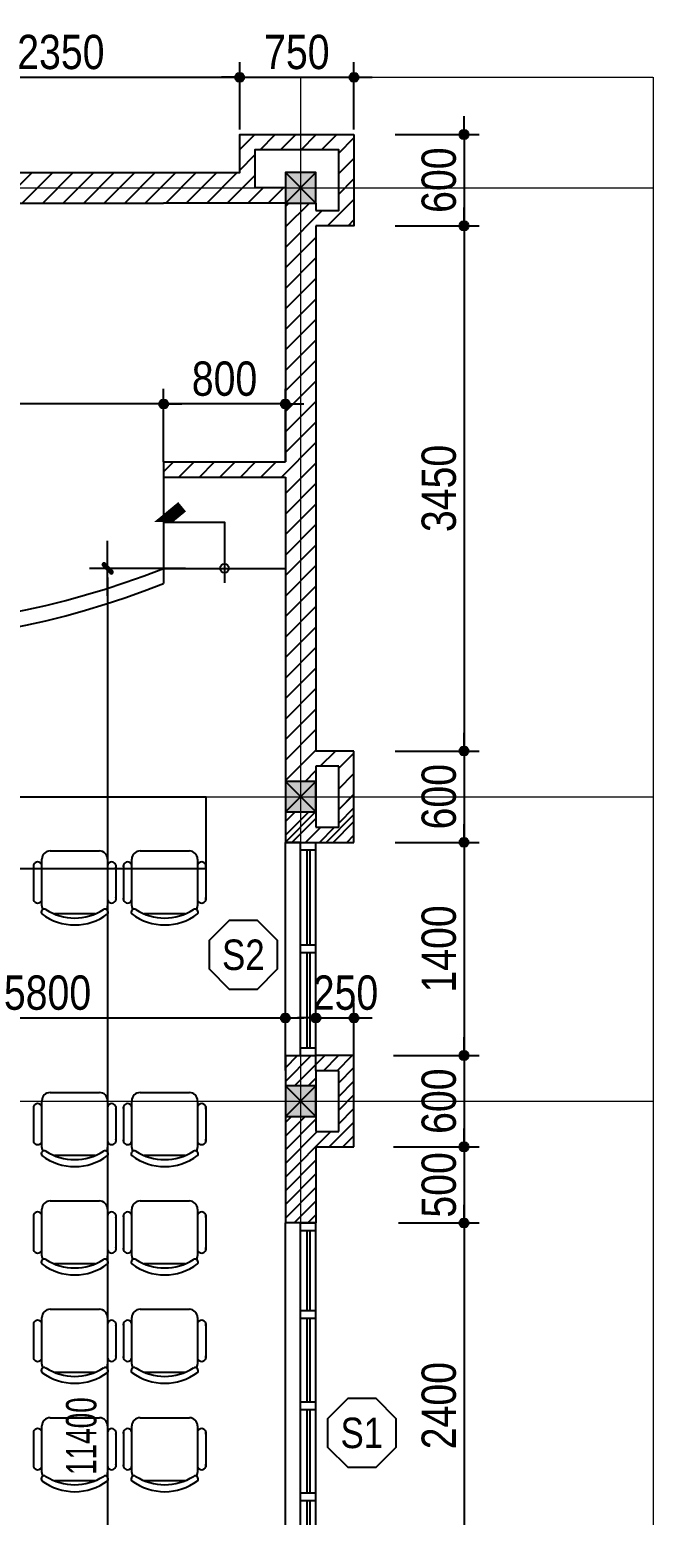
# Model space of a CAD drawing. Extents: x -79995 to 347433, y -157641 to 104789.
# Drawn here: x 18119 to 22215, y 67531 to 77290 of the extents above; entities that cross this region are included whole.
import ezdxf
from ezdxf.enums import TextEntityAlignment as Align

# ---------------------------------------------------------------- set-up
doc = ezdxf.new("R2010")
doc.units = 0
doc.linetypes.add('ACAD_ISO10W100', pattern=[18, 12, -3, 0, -3])
doc.layers.get('0').update_dxf_attribs({"color": 255, "linetype": 'CONTINUOUS'})
doc.layers.get('DEFPOINTS').update_dxf_attribs({"linetype": 'CONTINUOUS'})
for name, color, linetype in [('009', 251, 'CONTINUOUS'), ('DIM', 1, 'CONTINUOUS'), ('DOOR', 20, 'CONTINUOUS'), ('MEDIUM', 2, 'CONTINUOUS'), ('TAGS', 60, 'CONTINUOUS'), ('TUONG', 131, 'CONTINUOUS'), ('vat dung', 44, 'CONTINUOUS'), ('WALL', 4, 'CONTINUOUS')]:
    doc.layers.add(name, color=color, linetype=linetype)
doc.layers.add('NET-THAY', color=2, linetype='CONTINUOUS', lineweight=13)
doc.layers.add('TRUC', color=24, linetype='CONTINUOUS', lineweight=0)
doc.styles.add('HEL-CONDENSE', font='')
doc.styles.add('KICHTHUOC', font='', dxfattribs={"width": 0.8})
doc.styles.add('VNI-HELVE-CONDENSEN', font='')
doc.styles.get('HEL-CONDENSE').set_extended_font_data('VNI-Helve-Condense')
doc.styles.get('KICHTHUOC').set_extended_font_data('VNI-Helve-Condense')
doc.styles.get('VNI-HELVE-CONDENSEN').set_extended_font_data('VNI-Helve-Condense')
doc.dimstyles.new('1-100', dxfattribs={"dimtxt": 200, "dimasz": 60, "dimexe": 0, "dimexo": 0, "dimgap": 70, "dimtad": 1, "dimtoh": 1, "dimdec": 0, "dimzin": 9, "dimdsep": 46, "dimtxsty": 'KICHTHUOC', "dimblk": 'KTHUOC', "dimcen": 15, "dimdle": 150, "dimclrd": 256, "dimclre": 256, "dimclrt": 7, "dimadec": 0, "dimazin": 0, "dimtfac": 1, "dimtdec": 0, "dimtix": 1, "dimtmove": 2, "dimatfit": 3, "dimfxl": 1, "dimtolj": 1, "dimtzin": 1, "dimarcsym": 0})
doc.dimstyles.new('D100', dxfattribs={"dimtxt": 225, "dimasz": 1.2, "dimexe": 100, "dimexo": 0, "dimgap": 50, "dimtad": 1, "dimdec": 0, "dimzin": 13, "dimdsep": 46, "dimtxsty": 'HEL-CONDENSE', "dimblk": 'D50', "dimcen": 0, "dimclrd": 1, "dimclre": 1, "dimclrt": 7, "dimadec": 0, "dimazin": 0, "dimtfac": 1, "dimtdec": 0, "dimtmove": 0, "dimatfit": 3, "dimldrblk": 'D50', "dimfxl": 1, "dimtolj": 1, "dimtzin": 13, "dimarcsym": 0})

# ---------------------------------------------------------------- blocks, each defined once
blk = doc.blocks.new('A$C419169B2')
at = {"layer": 'vat dung'}
for p, q in [((-166.4, 1192.5), (157.6, 1192.5)), ((-275.2, 1100.2), (-275.2, 870.7)), ((-220.4, 832.5), (-220.4, 1138.5)), ((211.6, 1138.5), (211.6, 832.5)), ((265.6, 1100.2), (265.6, 870.7)), ((129.5, 778.5), (-138.4, 778.5))]:
    blk.add_line(p, q, dxfattribs=at)
for centre, radius, start, end in [((-166.4, 1138.5), 54, 90, 180), ((157.6, 1138.5), 54, 0, 90), ((-248.2, 1092.3), 28.1, 343.7398, 196.2602), ((238.6, 1092.3), 28.1, 343.7398, 196.2602), ((-248.2, 878.6), 28.1, 163.7398, 16.2602), ((238.6, 878.6), 28.1, 163.7398, 16.2602), ((-204.6, 790.3), 19.7, 57.97259, 216.69006), ((-166.4, 832.5), 54, 180, 207.58444), ((-4.4, 1105.6), 353.5, 237.57575, 302.42425), ((195.7, 790.3), 19.7, 323.30994, 122.02741), ((157.6, 832.5), 54, 332.41556, 0), ((-4.4, 1066.5), 360, 233.1301, 306.8699)]:
    blk.add_arc(centre, radius, start, end, dxfattribs=at)
blk = doc.blocks.new('A$C1CA434F2')
at = {"layer": 'DOOR'}
for p, q in [((-289.1, -309.3), (-289.1, -409.3)), ((-289.1, -309.3), (2110.9, -309.3)), ((-239.1, -309.3), (-239.1, -409.3)), ((885.9, -309.3), (885.9, -409.3)), ((935.9, -309.3), (935.9, -409.3)), ((1486.2, -309.3), (1486.2, -409.3)), ((1536.2, -309.3), (1536.2, -409.3)), ((2060.9, -309.3), (2060.9, -409.3)), ((2110.9, -309.3), (2110.9, -409.3)), ((-289.1, -409.3), (2110.9, -409.3))]:
    blk.add_line(p, q, dxfattribs=at)
at = {"layer": 'DOOR', "color": 251}
for p, q in [((285.2, -349.3), (-239.1, -349.3)), ((285.2, -369.3), (-239.1, -369.3)), ((885.9, -349.3), (335.2, -349.3)), ((885.9, -369.3), (335.2, -369.3)), ((1486.2, -349.3), (935.9, -349.3)), ((1486.2, -369.3), (935.9, -369.3)), ((2060.9, -349.3), (1536.2, -349.3)), ((2060.9, -369.3), (1536.2, -369.3))]:
    blk.add_line(p, q, dxfattribs=at)
at = {"layer": 'DOOR', "linetype": 'ByBlock', "lineweight": -2}
for p, q in [((285.2, -409.3), (285.2, -309.3)), ((335.2, -409.3), (335.2, -309.3))]:
    blk.add_line(p, q, dxfattribs=at)
blk = doc.blocks.new('A$C225A2996')
at = {"layer": 'WALL'}
blk.add_hatch(color=4, dxfattribs=at).paths.add_polyline_path([(531.4, 81.6), (731.4, 81.6), (731.4, 281.6), (531.4, 281.6)])
at = {"layer": 'WALL', "color": 4}
for p, q in [((531.4, 281.6), (731.4, 81.6)), ((531.4, 81.6), (731.4, 281.6))]:
    blk.add_line(p, q, dxfattribs=at)
blk.add_lwpolyline([(531.4, 81.6), (731.4, 81.6), (731.4, 281.6), (531.4, 281.6)], close=True, dxfattribs=at)
blk = doc.blocks.new('KH-CUADI')
at = {"layer": 'TAGS'}
blk.add_lwpolyline([(-124, 300), (-300, 124), (-300, -124), (-124, -300), (124, -300), (300, -124), (300, 124), (124, 300)], close=True, dxfattribs=at)
at = {"layer": 'TAGS', "style": 'VNI-HELVE-CONDENSEN'}
blk.add_attdef('D', text='', height=300, dxfattribs=at).set_placement((0, 0), align=Align.MIDDLE)
blk = doc.blocks.new('D50')
at = {"layer": 'DIM'}
blk.add_hatch(color=256, dxfattribs=at).paths.add_polyline_path([(25, 0, 1), (-25, 0, 1)])
blk.add_line((25, 0), (100, 0), dxfattribs=at)
blk.add_circle((0, 0), 25, dxfattribs=at)
blk = doc.blocks.new('*D413')
at = {"layer": 'DEFPOINTS', "color": 0, "transparency": 16777216}
for p in [(20519.6, 76601.7), (20519.6, 76001.7), (20972.1, 76001.7)]:
    blk.add_point(p, dxfattribs=at)
at = {"layer": 'DIM', "color": 1, "lineweight": -2, "transparency": 16777216}
for p, q in [((20519.6, 76601.7), (21072.1, 76601.7)), ((20972.1, 76600.5), (20972.1, 76002.9)), ((20519.6, 76001.7), (21072.1, 76001.7))]:
    blk.add_line(p, q, dxfattribs=at)
at = {"layer": 'DIM', "color": 1, "lineweight": -2, "transparency": 16777216, "xscale": 1.199999999999999, "yscale": 1.199999999999999, "zscale": 1.199999999999999}
for p, rotation in [((20972.1, 76601.7), 90), ((20972.1, 76001.7), 270)]:
    blk.add_blockref('D50', p, dxfattribs=dict(at, rotation=rotation))
at = {"layer": 'DIM', "color": 7, "transparency": 16777216, "insert": (20807.2, 76301.7), "char_height": 225, "attachment_point": 5, "rotation": 90, "style": 'HEL-CONDENSE'}
blk.add_mtext('\\A1;600', dxfattribs=at)
blk = doc.blocks.new('*D414')
at = {"layer": 'DEFPOINTS', "color": 0, "transparency": 16777216}
for p in [(20519.6, 76001.7), (20519.6, 72551.7), (20972.1, 72551.7)]:
    blk.add_point(p, dxfattribs=at)
at = {"layer": 'DIM', "color": 1, "lineweight": -2, "transparency": 16777216}
for p, q in [((20519.6, 76001.7), (21072.1, 76001.7)), ((20972.1, 76000.5), (20972.1, 72552.9)), ((20519.6, 72551.7), (21072.1, 72551.7))]:
    blk.add_line(p, q, dxfattribs=at)
at = {"layer": 'DIM', "color": 1, "lineweight": -2, "transparency": 16777216, "xscale": 1.199999999999999, "yscale": 1.199999999999999, "zscale": 1.199999999999999}
for p, rotation in [((20972.1, 76001.7), 90), ((20972.1, 72551.7), 270)]:
    blk.add_blockref('D50', p, dxfattribs=dict(at, rotation=rotation))
at = {"layer": 'DIM', "color": 7, "transparency": 16777216, "insert": (20807.2, 74276.7), "char_height": 225, "attachment_point": 5, "rotation": 90, "style": 'HEL-CONDENSE'}
blk.add_mtext('\\A1;3450', dxfattribs=at)
blk = doc.blocks.new('*D415')
at = {"layer": 'DEFPOINTS', "color": 0, "transparency": 16777216}
for p in [(20519.6, 72551.7), (20519.6, 71951.7), (20972.1, 71951.7)]:
    blk.add_point(p, dxfattribs=at)
at = {"layer": 'DIM', "color": 1, "lineweight": -2, "transparency": 16777216}
for p, q in [((20519.6, 72551.7), (21072.1, 72551.7)), ((20972.1, 72550.5), (20972.1, 71952.9)), ((20519.6, 71951.7), (21072.1, 71951.7))]:
    blk.add_line(p, q, dxfattribs=at)
at = {"layer": 'DIM', "color": 1, "lineweight": -2, "transparency": 16777216, "xscale": 1.199999999999999, "yscale": 1.199999999999999, "zscale": 1.199999999999999}
for p, rotation in [((20972.1, 72551.7), 90), ((20972.1, 71951.7), 270)]:
    blk.add_blockref('D50', p, dxfattribs=dict(at, rotation=rotation))
at = {"layer": 'DIM', "color": 7, "transparency": 16777216, "insert": (20807.2, 72251.7), "char_height": 225, "attachment_point": 5, "rotation": 90, "style": 'HEL-CONDENSE'}
blk.add_mtext('\\A1;600', dxfattribs=at)
blk = doc.blocks.new('*D416')
at = {"layer": 'DEFPOINTS', "color": 0, "transparency": 16777216}
for p in [(20519.6, 71951.7), (20507.4, 70551.7), (20972.1, 70551.7)]:
    blk.add_point(p, dxfattribs=at)
at = {"layer": 'DIM', "color": 1, "lineweight": -2, "transparency": 16777216}
for p, q in [((20519.6, 71951.7), (21072.1, 71951.7)), ((20972.1, 71950.5), (20972.1, 70552.9)), ((20507.4, 70551.7), (21072.1, 70551.7))]:
    blk.add_line(p, q, dxfattribs=at)
at = {"layer": 'DIM', "color": 1, "lineweight": -2, "transparency": 16777216, "xscale": 1.199999999999999, "yscale": 1.199999999999999, "zscale": 1.199999999999999}
for p, rotation in [((20972.1, 71951.7), 90), ((20972.1, 70551.7), 270)]:
    blk.add_blockref('D50', p, dxfattribs=dict(at, rotation=rotation))
at = {"layer": 'DIM', "color": 7, "transparency": 16777216, "insert": (20807.2, 71251.7), "char_height": 225, "attachment_point": 5, "rotation": 90, "style": 'HEL-CONDENSE'}
blk.add_mtext('\\A1;1400', dxfattribs=at)
blk = doc.blocks.new('*D417')
at = {"layer": 'DEFPOINTS', "color": 0, "transparency": 16777216}
for p in [(20507.4, 70551.7), (20507.4, 69951.7), (20972.1, 69951.7)]:
    blk.add_point(p, dxfattribs=at)
at = {"layer": 'DIM', "color": 1, "lineweight": -2, "transparency": 16777216}
for p, q in [((20507.4, 70551.7), (21072.1, 70551.7)), ((20972.1, 70550.5), (20972.1, 69952.9)), ((20507.4, 69951.7), (21072.1, 69951.7))]:
    blk.add_line(p, q, dxfattribs=at)
at = {"layer": 'DIM', "color": 1, "lineweight": -2, "transparency": 16777216, "xscale": 1.199999999999999, "yscale": 1.199999999999999, "zscale": 1.199999999999999}
for p, rotation in [((20972.1, 70551.7), 90), ((20972.1, 69951.7), 270)]:
    blk.add_blockref('D50', p, dxfattribs=dict(at, rotation=rotation))
at = {"layer": 'DIM', "color": 7, "transparency": 16777216, "insert": (20807.2, 70251.7), "char_height": 225, "attachment_point": 5, "rotation": 90, "style": 'HEL-CONDENSE'}
blk.add_mtext('\\A1;600', dxfattribs=at)
blk = doc.blocks.new('*D418')
at = {"layer": 'DEFPOINTS', "color": 0, "transparency": 16777216}
for p in [(20507.4, 69951.7), (20541, 69451.7), (20972.1, 69451.7)]:
    blk.add_point(p, dxfattribs=at)
at = {"layer": 'DIM', "color": 1, "lineweight": -2, "transparency": 16777216}
for p, q in [((20507.4, 69951.7), (21072.1, 69951.7)), ((20972.1, 69950.5), (20972.1, 69452.9)), ((20541, 69451.7), (21072.1, 69451.7))]:
    blk.add_line(p, q, dxfattribs=at)
at = {"layer": 'DIM', "color": 1, "lineweight": -2, "transparency": 16777216, "xscale": 1.199999999999999, "yscale": 1.199999999999999, "zscale": 1.199999999999999}
for p, rotation in [((20972.1, 69951.7), 90), ((20972.1, 69451.7), 270)]:
    blk.add_blockref('D50', p, dxfattribs=dict(at, rotation=rotation))
at = {"layer": 'DIM', "color": 7, "transparency": 16777216, "insert": (20807.2, 69701.7), "char_height": 225, "attachment_point": 5, "rotation": 90, "style": 'HEL-CONDENSE'}
blk.add_mtext('\\A1;500', dxfattribs=at)
blk = doc.blocks.new('*D419')
at = {"layer": 'DEFPOINTS', "color": 0, "transparency": 16777216}
for p in [(20541, 69451.7), (20541, 67051.7), (20972.1, 67051.7)]:
    blk.add_point(p, dxfattribs=at)
at = {"layer": 'DIM', "color": 1, "lineweight": -2, "transparency": 16777216}
for p, q in [((20541, 69451.7), (21072.1, 69451.7)), ((20972.1, 69450.5), (20972.1, 67052.9)), ((20541, 67051.7), (21072.1, 67051.7))]:
    blk.add_line(p, q, dxfattribs=at)
at = {"layer": 'DIM', "color": 1, "lineweight": -2, "transparency": 16777216, "xscale": 1.199999999999999, "yscale": 1.199999999999999, "zscale": 1.199999999999999}
for p, rotation in [((20972.1, 69451.7), 90), ((20972.1, 67051.7), 270)]:
    blk.add_blockref('D50', p, dxfattribs=dict(at, rotation=rotation))
at = {"layer": 'DIM', "color": 7, "transparency": 16777216, "insert": (20807.2, 68251.7), "char_height": 225, "attachment_point": 5, "rotation": 90, "style": 'HEL-CONDENSE'}
blk.add_mtext('\\A1;2400', dxfattribs=at)
blk = doc.blocks.new('*D488')
at = {"layer": 'DEFPOINTS', "color": 0, "transparency": 16777216}
for p in [(19798.5, 70798.4), (13998.5, 70481.3), (19798.5, 70452.8)]:
    blk.add_point(p, dxfattribs=at)
at = {"layer": 'DIM', "color": 1, "lineweight": -2, "transparency": 16777216}
for p, q in [((13998.5, 70481.3), (13998.5, 70898.4)), ((19798.5, 70452.8), (19798.5, 70898.4)), ((13999.7, 70798.4), (19797.3, 70798.4))]:
    blk.add_line(p, q, dxfattribs=at)
at = {"layer": 'DIM', "color": 1, "lineweight": -2, "transparency": 16777216, "xscale": 1.199999999999999, "yscale": 1.199999999999999, "zscale": 1.199999999999999, "rotation": 180}
blk.add_blockref('D50', (13998.5, 70798.4), dxfattribs=at)
at = {"layer": 'DIM', "color": 1, "lineweight": -2, "transparency": 16777216, "xscale": 1.199999999999999, "yscale": 1.199999999999999, "zscale": 1.199999999999999}
blk.add_blockref('D50', (19798.5, 70798.4), dxfattribs=at)
at = {"layer": 'DIM', "color": 7, "transparency": 16777216, "insert": (18235.9, 70963.3), "char_height": 225, "attachment_point": 5, "style": 'HEL-CONDENSE'}
blk.add_mtext('\\A1;5800', dxfattribs=at)
blk = doc.blocks.new('*D489')
at = {"layer": 'DEFPOINTS', "color": 0, "transparency": 16777216}
for p in [(20248.5, 70798.4), (19998.5, 70452.8), (20248.5, 70452.8)]:
    blk.add_point(p, dxfattribs=at)
at = {"layer": 'DIM', "color": 1, "lineweight": -2, "transparency": 16777216}
for p, q in [((19998.5, 70452.8), (19998.5, 70898.4)), ((20248.5, 70452.8), (20248.5, 70898.4)), ((19999.7, 70798.4), (20247.3, 70798.4))]:
    blk.add_line(p, q, dxfattribs=at)
at = {"layer": 'DIM', "color": 1, "lineweight": -2, "transparency": 16777216, "xscale": 1.199999999999999, "yscale": 1.199999999999999, "zscale": 1.199999999999999, "rotation": 180}
blk.add_blockref('D50', (19998.5, 70798.4), dxfattribs=at)
at = {"layer": 'DIM', "color": 1, "lineweight": -2, "transparency": 16777216, "xscale": 1.199999999999999, "yscale": 1.199999999999999, "zscale": 1.199999999999999}
blk.add_blockref('D50', (20248.5, 70798.4), dxfattribs=at)
at = {"layer": 'DIM', "color": 7, "transparency": 16777216, "insert": (20193.2, 70963.3), "char_height": 225, "attachment_point": 5, "style": 'HEL-CONDENSE'}
blk.add_mtext('\\A1;250', dxfattribs=at)
blk = doc.blocks.new('*D578')
at = {"layer": 'DEFPOINTS', "color": 0, "transparency": 16777216}
for p in [(19498.5, 76977.5), (17148.5, 76619), (19498.5, 76633.5)]:
    blk.add_point(p, dxfattribs=at)
at = {"layer": 'DIM', "color": 1, "lineweight": -2, "transparency": 16777216}
for p, q in [((17148.5, 76619), (17148.5, 77077.5)), ((19498.5, 76633.5), (19498.5, 77077.5)), ((17149.7, 76977.5), (19497.3, 76977.5))]:
    blk.add_line(p, q, dxfattribs=at)
at = {"layer": 'DIM', "color": 1, "lineweight": -2, "transparency": 16777216, "xscale": 1.199999999999999, "yscale": 1.199999999999999, "zscale": 1.199999999999999, "rotation": 180}
blk.add_blockref('D50', (17148.5, 76977.5), dxfattribs=at)
at = {"layer": 'DIM', "color": 1, "lineweight": -2, "transparency": 16777216, "xscale": 1.199999999999999, "yscale": 1.199999999999999, "zscale": 1.199999999999999}
blk.add_blockref('D50', (19498.5, 76977.5), dxfattribs=at)
at = {"layer": 'DIM', "color": 7, "transparency": 16777216, "insert": (18323.5, 77142.4), "char_height": 225, "attachment_point": 5, "style": 'HEL-CONDENSE'}
blk.add_mtext('\\A1;2350', dxfattribs=at)
blk = doc.blocks.new('*D579')
at = {"layer": 'DEFPOINTS', "color": 0, "transparency": 16777216}
for p in [(20248.5, 76977.5), (19498.5, 76633.5), (20248.5, 76633.5)]:
    blk.add_point(p, dxfattribs=at)
at = {"layer": 'DIM', "color": 1, "lineweight": -2, "transparency": 16777216}
for p, q in [((19498.5, 76633.5), (19498.5, 77077.5)), ((20248.5, 76633.5), (20248.5, 77077.5)), ((19499.7, 76977.5), (20247.3, 76977.5))]:
    blk.add_line(p, q, dxfattribs=at)
at = {"layer": 'DIM', "color": 1, "lineweight": -2, "transparency": 16777216, "xscale": 1.199999999999999, "yscale": 1.199999999999999, "zscale": 1.199999999999999, "rotation": 180}
blk.add_blockref('D50', (19498.5, 76977.5), dxfattribs=at)
at = {"layer": 'DIM', "color": 1, "lineweight": -2, "transparency": 16777216, "xscale": 1.199999999999999, "yscale": 1.199999999999999, "zscale": 1.199999999999999}
blk.add_blockref('D50', (20248.5, 76977.5), dxfattribs=at)
at = {"layer": 'DIM', "color": 7, "transparency": 16777216, "insert": (19873.5, 77142.4), "char_height": 225, "attachment_point": 5, "style": 'HEL-CONDENSE'}
blk.add_mtext('\\A1;750', dxfattribs=at)
blk = doc.blocks.new('*D592')
at = {"layer": 'DEFPOINTS', "color": 0, "transparency": 16777216}
for p in [(18998.5, 74831.6), (18998.5, 74451.7), (19798.5, 74451.7)]:
    blk.add_point(p, dxfattribs=at)
at = {"layer": 'DIM', "color": 1, "lineweight": -2, "transparency": 16777216}
for p, q in [((18998.5, 74451.7), (18998.5, 74931.6)), ((19798.5, 74451.7), (19798.5, 74931.6)), ((19797.3, 74831.6), (18999.7, 74831.6))]:
    blk.add_line(p, q, dxfattribs=at)
at = {"layer": 'DIM', "color": 1, "lineweight": -2, "transparency": 16777216, "xscale": 1.199999999999999, "yscale": 1.199999999999999, "zscale": 1.199999999999999, "rotation": 180}
blk.add_blockref('D50', (18998.5, 74831.6), dxfattribs=at)
at = {"layer": 'DIM', "color": 1, "lineweight": -2, "transparency": 16777216, "xscale": 1.199999999999999, "yscale": 1.199999999999999, "zscale": 1.199999999999999}
blk.add_blockref('D50', (19798.5, 74831.6), dxfattribs=at)
at = {"layer": 'DIM', "color": 7, "transparency": 16777216, "insert": (19398.5, 74996.5), "char_height": 225, "attachment_point": 5, "style": 'HEL-CONDENSE'}
blk.add_mtext('\\A1;800', dxfattribs=at)
blk = doc.blocks.new('*D593')
at = {"layer": 'DEFPOINTS', "color": 0, "transparency": 16777216}
for p in [(14798.5, 74831.6), (14798.5, 74451.7), (18998.5, 74451.7)]:
    blk.add_point(p, dxfattribs=at)
at = {"layer": 'DIM', "color": 1, "lineweight": -2, "transparency": 16777216}
for p, q in [((14798.5, 74451.7), (14798.5, 74931.6)), ((18998.5, 74451.7), (18998.5, 74931.6)), ((18997.3, 74831.6), (14799.7, 74831.6))]:
    blk.add_line(p, q, dxfattribs=at)
at = {"layer": 'DIM', "color": 1, "lineweight": -2, "transparency": 16777216, "xscale": 1.199999999999999, "yscale": 1.199999999999999, "zscale": 1.199999999999999, "rotation": 180}
blk.add_blockref('D50', (14798.5, 74831.6), dxfattribs=at)
at = {"layer": 'DIM', "color": 1, "lineweight": -2, "transparency": 16777216, "xscale": 1.199999999999999, "yscale": 1.199999999999999, "zscale": 1.199999999999999}
blk.add_blockref('D50', (18998.5, 74831.6), dxfattribs=at)
at = {"layer": 'DIM', "color": 7, "transparency": 16777216, "insert": (16898.5, 74996.5), "char_height": 225, "attachment_point": 5, "style": 'HEL-CONDENSE'}
blk.add_mtext('\\A1;4200', dxfattribs=at)
blk = doc.blocks.new('KTHUOC')
at = {"ltscale": 50}
h = blk.add_hatch(color=256, dxfattribs=at)
edge = h.paths.add_edge_path()
edge.add_line((0.28, 0.53), (-0.53, -0.28))
edge.add_arc((-0.41, -0.41), 0.175, 135, 225)
edge.add_arc((-0.41, -0.41), 0.175, 225, 315)
edge.add_line((-0.28, -0.53), (0.53, 0.28))
edge.add_arc((0.41, 0.41), 0.175, 315, 405)
edge.add_arc((0.41, 0.41), 0.175, 45, 135)
for p, q in [((0, -2), (0, 2)), ((-3, 0), (3, 0))]:
    blk.add_line(p, q)
blk.add_lwpolyline([(0.28, 0.53), (-0.53, -0.28, 0.414214), (-0.53, -0.53), (-0.53, -0.53, 0.414214), (-0.28, -0.53), (0.53, 0.28, 0.414214), (0.53, 0.53), (0.53, 0.53, 0.414214)], format="xyb", close=True)
blk = doc.blocks.new('*D608')
at = {"layer": '009', "lineweight": -2, "transparency": 16777216}
for p, q in [((19141.8, 73751.7), (18630.6, 73751.7)), ((18630.6, 73691.7), (18630.6, 62411.7)), ((19141.8, 62351.7), (18630.6, 62351.7))]:
    blk.add_line(p, q, dxfattribs=at)
at = {"layer": 'DEFPOINTS', "color": 0, "transparency": 16777216}
for p in [(19141.8, 73751.7), (18630.6, 62351.7), (19141.8, 62351.7)]:
    blk.add_point(p, dxfattribs=at)
at = {"layer": '009', "lineweight": -2, "transparency": 16777216, "xscale": 60, "yscale": 60, "zscale": 60}
for p, rotation in [((18630.6, 73751.7), 90), ((18630.6, 62351.7), 270)]:
    blk.add_blockref('KTHUOC', p, dxfattribs=dict(at, rotation=rotation))
at = {"layer": '009', "color": 7, "transparency": 16777216, "insert": (18458.5, 68051.7), "char_height": 200, "attachment_point": 5, "rotation": 90, "style": 'KICHTHUOC'}
blk.add_mtext('\\A1;11400', dxfattribs=at)

msp = doc.modelspace()

# ---------------------------------------------------------------- hatches: boundary and pattern name
at = {"layer": '009'}
h = msp.add_hatch(dxfattribs=at)
h.set_pattern_fill('ANSI31', color=256, scale=30, style=0)
h.set_pattern_definition([(45, (-1316106.72, -268894.45), (-67.351921, 67.351921), [])])
h.paths.add_polyline_path([(19598.452, 76501.712), (20148.452, 76501.712), (20148.452, 76101.712), (19998.452, 76101.712), (19998.452, 76151.712), (19798.452, 76151.712), (19798.452, 74451.712), (18998.452, 74451.712), (18998.452, 74351.712), (19798.452, 74351.712), (19798.452, 72351.712), (19998.452, 72351.712), (19998.452, 72451.712), (20148.452, 72451.712), (20148.452, 72051.712), (19998.452, 72051.712), (19998.452, 72151.712), (19798.452, 72151.712), (19798.452, 71951.712), (19898.452, 71951.712), (19998.452, 71951.712), (20248.452, 71951.712), (20248.452, 72551.712), (19998.452, 72551.712), (19998.452, 76001.712), (20248.452, 76001.712), (20248.452, 76601.712), (19698.452, 76601.712), (19498.452, 76601.712), (19498.452, 76351.712), (18998.452, 76351.712), (17148.452, 76351.712), (17148.452, 76551.712), (16548.452, 76551.712), (16548.452, 76351.712), (14598.452, 76351.712), (14198.452, 76351.712), (14198.452, 76551.712), (13598.452, 76551.712), (13598.452, 76351.712), (13098.452, 76351.712), (13098.452, 76151.712), (13798.452, 76151.712), (13798.452, 76351.712), (13698.452, 76351.712), (13698.452, 76451.712), (14098.452, 76451.712), (14098.452, 76351.712), (13998.452, 76351.712), (13998.452, 76151.712), (14598.452, 76151.712), (18998.452, 76151.712), (19798.452, 76151.712), (19798.452, 76251.712), (19598.452, 76251.712)])
h.paths.add_polyline_path([(16648.452, 76351.712), (16648.452, 76451.712), (17048.452, 76451.712), (17048.452, 76351.712)], flags=16)
h.paths.add_polyline_path([(13998.452, 74351.712), (14798.452, 74351.712), (14798.452, 74451.712), (13998.452, 74451.712), (13998.452, 76151.712), (13898.452, 76151.712), (13898.452, 76051.712), (13898.452, 72351.712), (13998.452, 72351.712)], flags=16)
h.paths.add_polyline_path([(10998.452, 70151.712), (10898.452, 70151.712), (10898.452, 66351.712), (10998.452, 66351.712)])
h.paths.add_polyline_path([(13998.452, 66151.712), (13798.452, 66151.712), (13798.452, 65451.712), (13998.452, 65451.712)])
h.paths.add_polyline_path([(13798.452, 66351.712), (13098.452, 66351.712), (13098.452, 66151.712), (13798.452, 66151.712)])
h.paths.add_polyline_path([(11698.452, 66351.712), (10998.452, 66351.712), (10998.452, 66151.712), (11098.452, 66151.712), (11098.452, 66051.712), (10698.452, 66051.712), (10698.452, 66151.712), (10798.452, 66151.712), (10798.452, 66351.712), (10098.452, 66351.712), (10098.452, 66151.712), (10598.452, 66151.712), (10598.452, 65951.712), (11198.452, 65951.712), (11198.452, 66151.712), (11698.452, 66151.712)])
h.paths.add_polyline_path([(10104.524, 65981.862), (10104.524, 66521.562), (10446.824, 66521.562), (10446.824, 65981.862)], flags=9)
h.paths.add_polyline_path([(13898.452, 67645.077), (13998.452, 67645.077), (13998.452, 70151.712), (13898.452, 70151.712)])
h.paths.add_polyline_path([(13998.452, 66445.077), (13898.452, 66445.077), (13898.452, 66351.712), (13998.452, 66351.712)])
h = msp.add_hatch(dxfattribs=at)
h.set_pattern_fill('ANSI31', color=256, scale=20, style=0)
h.set_pattern_definition([(45, (-1316106.72, -268894.454), (-44.9012806, 44.9012806), [])])
h.paths.add_polyline_path([(19898.452, 70151.712), (19798.452, 70151.712), (19798.452, 69451.712), (19898.452, 69451.712)])
h.paths.add_polyline_path([(19998.452, 69951.712), (20248.452, 69951.712), (20248.452, 70251.712), (20148.452, 70251.712), (20148.452, 70051.712), (19998.452, 70051.712), (19998.452, 70151.712), (19898.452, 70151.712), (19898.452, 69451.712), (19998.452, 69451.712)])
h.paths.add_polyline_path([(20248.452, 70551.712), (19998.452, 70551.712), (19898.452, 70551.712), (19898.452, 70351.712), (19998.452, 70351.712), (19998.452, 70451.712), (20148.452, 70451.712), (20148.452, 70251.712), (20248.452, 70251.712)])
h.paths.add_polyline_path([(19898.452, 70551.712), (19798.452, 70551.712), (19798.452, 70351.712), (19898.452, 70351.712)])
h.paths.add_polyline_path([(19898.452, 72151.712), (19798.452, 72151.712), (19798.452, 71951.712), (19898.452, 71951.712)])
h.paths.add_polyline_path([(20248.452, 72251.712), (20148.452, 72251.712), (20148.452, 72051.712), (19998.452, 72051.712), (19998.452, 72151.712), (19898.452, 72151.712), (19898.452, 71951.712), (19998.452, 71951.712), (20248.452, 71951.712)])
h.paths.add_polyline_path([(20636.091, 73929.762), (20636.091, 74623.662), (20978.391, 74623.662), (20978.391, 73929.762)], flags=9)
h.paths.add_polyline_path([(20636.091, 71981.862), (20636.091, 72521.562), (20978.391, 72521.562), (20978.391, 71981.862)], flags=9)

# ---------------------------------------------------------------- linework, layer by layer
msp.add_lwpolyline([(19798.452, 70551.712), (19898.452, 70551.712), (19898.452, 71951.712), (19798.452, 71951.712)], dxfattribs=at)
at = {"layer": 'DIM'}
msp.add_lwpolyline([(19398.452, 74056.207, 0, 0, 0), (18998.452, 74056.207, 80, 80, 0), (19119.944, 74156.36, 0, 0, 0)], format="xyseb", dxfattribs=at)
msp.add_lwpolyline([(18998.452, 74056.207), (19398.452, 74056.207), (19398.452, 73655.913)], dxfattribs=at)
msp.add_circle((19398.452, 73751.712), 28.96, dxfattribs=at)
at = {"layer": 'DOOR'}
for p, q in [((19898.452, 71951.712), (19998.452, 71951.712)), ((19898.452, 70551.712), (19898.452, 71951.712)), ((19998.452, 70551.712), (19998.452, 71951.712)), ((19898.452, 71901.712), (19998.452, 71901.712)), ((19898.452, 70601.712), (19998.452, 70601.712)), ((19898.452, 70551.712), (19998.452, 70551.712))]:
    msp.add_line(p, q, dxfattribs=at)
at = {"layer": 'DOOR', "color": 251}
for p, q in [((19938.452, 71901.712), (19938.452, 71276.712)), ((19958.452, 71901.712), (19958.452, 71276.712)), ((19938.452, 71226.712), (19938.452, 70601.712)), ((19958.452, 71226.712), (19958.452, 70601.712))]:
    msp.add_line(p, q, dxfattribs=at)
at = {"layer": 'DOOR', "linetype": 'ByBlock', "lineweight": -2}
for p, q in [((19998.452, 71276.712), (19898.452, 71276.712)), ((19998.452, 71226.712), (19898.452, 71226.712))]:
    msp.add_line(p, q, dxfattribs=at)
at = {"layer": 'MEDIUM'}
for p, q in [((19798.452, 70551.712), (19798.452, 71951.712)), ((19798.452, 67051.712), (19798.452, 69451.712))]:
    msp.add_line(p, q, dxfattribs=at)
at = {"layer": 'NET-THAY', "linetype": 'ByBlock', "lineweight": -2}
for p, q in [((18998.452, 74351.712), (18998.452, 73651.712)), ((18998.452, 73751.712), (19798.452, 73751.712))]:
    msp.add_line(p, q, dxfattribs=at)
for centre, radius, start, end in [((16898.452, 79068.049), 5716.069, 248.4455433, 291.5544567), ((16898.452, 78967.552), 5715.606, 248.4437128, 291.5562872)]:
    msp.add_arc(centre, radius, start, end, dxfattribs=at)
at = {"layer": 'TRUC', "linetype": 'ACAD_ISO10W100', "ltscale": 0.2}
msp.add_lwpolyline([(-15555.532, 76977.493), (22214.78, 76977.493), (22214.78, 60551.712), (-15555.532, 60551.712)], close=True, dxfattribs=at)
for points in [[(19898.452, 76977.493), (19898.452, 60551.712)], [(-15555.532, 76251.712), (22214.78, 76251.712)], [(-15555.532, 72251.712), (22214.78, 72251.712)], [(-15555.532, 70251.712), (22214.78, 70251.712)]]:
    msp.add_lwpolyline(points, dxfattribs=at)
at = {"layer": 'TUONG'}
for p, q in [((19698.452, 76601.712), (20248.452, 76601.712)), ((19998.452, 76001.712), (19998.452, 72551.712)), ((19798.452, 72551.712), (19798.452, 71951.712)), ((20248.452, 72551.712), (19998.452, 72551.712)), ((20248.452, 71951.712), (20248.452, 72551.712)), ((19998.452, 72451.712), (19998.452, 72051.712)), ((20148.452, 72451.712), (19998.452, 72451.712)), ((20148.452, 72051.712), (20148.452, 72451.712)), ((19998.452, 72051.712), (20148.452, 72051.712)), ((19998.452, 71951.712), (19998.452, 71951.712)), ((19998.452, 71951.712), (20248.452, 71951.712)), ((20248.452, 70551.712), (19998.452, 70551.712)), ((20248.452, 69951.712), (20248.452, 70551.712)), ((20148.452, 70451.712), (19998.452, 70451.712)), ((20148.452, 70051.712), (20148.452, 70451.712)), ((19998.452, 70051.712), (20148.452, 70051.712)), ((19998.452, 69951.712), (20248.452, 69951.712)), ((19998.452, 69451.712), (19798.452, 69451.712))]:
    msp.add_line(p, q, dxfattribs=at)
at = {"layer": 'TUONG', "linetype": 'Continuous'}
msp.add_line((19998.452, 76151.712), (19998.452, 76101.712), dxfattribs=at)
at = {"layer": 'TUONG', "color": 4}
for p, q in [((18998.452, 74451.712), (19798.452, 74451.712)), ((18998.452, 74451.712), (18998.452, 74351.712)), ((18998.452, 74351.712), (19798.452, 74351.712))]:
    msp.add_line(p, q, dxfattribs=at)
at = {"layer": 'TUONG'}
for points in [[(18998.452, 76351.712), (19498.452, 76351.712), (19498.452, 76601.712), (19698.452, 76601.712)], [(17148.452, 76351.712), (18998.452, 76351.712)], [(14598.452, 76151.712), (18998.452, 76151.712)], [(19798.452, 76151.712), (19798.452, 74451.712)], [(19798.452, 74351.712), (19798.452, 71951.712)], [(19798.452, 70551.712), (19798.452, 69451.712)], [(19998.452, 70551.712), (19998.452, 70551.712)], [(19998.452, 70451.712), (19998.452, 70051.712)], [(19998.452, 69951.712), (19998.452, 69451.712)]]:
    msp.add_lwpolyline(points, dxfattribs=at)
at = {"layer": 'TUONG', "color": 4}
for points in [[(20248.452, 76601.712), (20248.452, 76001.712), (19998.452, 76001.712)], [(19998.452, 76101.712), (20148.452, 76101.712), (20148.452, 76501.712), (19598.452, 76501.712), (19598.452, 76251.712)], [(19798.452, 76251.712), (19598.452, 76251.712)], [(19798.452, 76151.712), (18998.452, 76151.712)]]:
    msp.add_lwpolyline(points, dxfattribs=at)
at = {"layer": 'vat dung', "color": 4}
for p, q in [((19798.452, 71951.712), (19998.452, 71951.712)), ((19798.452, 70551.712), (19998.452, 70551.712))]:
    msp.add_line(p, q, dxfattribs=at)
at = {"layer": 'vat dung'}
msp.add_lwpolyline([(14625.376, 72251.712), (19275.388, 72251.712), (19275.388, 71777.366), (14625.376, 71777.366)], close=True, dxfattribs=at)

# ---------------------------------------------------------------- block references
at = {"layer": 'DOOR', "rotation": 90}
msp.add_blockref('A$C1CA434F2', (19589.168, 67340.807), dxfattribs=at)
at = {"layer": 'TAGS', "linetype": 'Continuous'}
ref = msp.add_blockref('KH-CUADI', (19522.109, 71213.51), dxfattribs=dict(at, xscale=0.75, yscale=0.75, zscale=0.75, rotation=180))
ref.add_attrib('D', 'S2', dxfattribs={"color": 7, "height": 200, "style": 'VNI-HELVE-CONDENSEN'}).set_placement((19522.109, 71213.51), align=Align.MIDDLE)
ref = msp.add_blockref('KH-CUADI', (20300.532, 68072.865), dxfattribs=dict(at, xscale=0.75, yscale=0.75, zscale=0.75, rotation=180))
ref.add_attrib('D', 'S1', dxfattribs={"color": 7, "height": 200, "style": 'VNI-HELVE-CONDENSEN'}).set_placement((20300.532, 68072.865), align=Align.MIDDLE)
at = {"layer": 'TUONG', "color": 4}
for p in [(19267.062, 76070.079), (19267.062, 72070.079), (19267.062, 70070.079)]:
    msp.add_blockref('A$C225A2996', p, dxfattribs=at)
at = {"layer": 'vat dung', "linetype": 'ByBlock', "lineweight": -2}
for p in [(18419.077, 70702.804), (19009.833, 70702.804), (18419.077, 69115.691), (19009.833, 69115.691), (18419.077, 68403.818), (19009.833, 68403.818), (18419.077, 67691.945), (19009.833, 67691.945), (18419.077, 66980.072), (19009.833, 66980.072)]:
    msp.add_blockref('A$C419169B2', p, dxfattribs=at)

# ---------------------------------------------------------------- dimensions: what is measured, and where the dimension line sits
at = {"layer": '009'}
dim = msp.add_linear_dim(base=(18630.633, 62351.712), p1=(19141.816, 73751.712), p2=(19141.816, 62351.712), angle=90, dimstyle='1-100', dxfattribs=at)
dim.commit()
dim.dimension.update_dxf_attribs({"geometry": '*D608', "text_midpoint": (18458.499, 68051.712)})
at = {"layer": 'DIM'}
for base, p1, p2, picture, middle in [((19498.452, 76977.493), (17148.452, 76619.039), (19498.452, 76633.453), '*D578', (18323.452, 76977.493)), ((19798.452, 70798.389), (13998.452, 70481.3), (19798.452, 70452.807), '*D488', (18235.949, 70798.389)), ((20248.452, 70798.389), (19998.452, 70452.807), (20248.452, 70452.807), '*D489', (20193.166, 70798.389))]:
    dim = msp.add_linear_dim(base=base, p1=p1, p2=p2, dimstyle='D100', override={"dimtmove": 1}, dxfattribs=at)
    dim.commit()
    dim.dimension.update_dxf_attribs({"geometry": picture, "text_midpoint": middle, "dimtype": 160})
dim = msp.add_linear_dim(base=(20248.452, 76977.493), p1=(19498.452, 76633.453), p2=(20248.452, 76633.453), dimstyle='D100', override={"dimtmove": 1}, dxfattribs=at)
dim.commit()
dim.dimension.update_dxf_attribs({"geometry": '*D579', "text_midpoint": (19873.452, 77142.393)})
dim = msp.add_linear_dim(base=(20972.141, 76001.712), p1=(20519.558, 76601.712), p2=(20519.558, 76001.712), angle=90, dimstyle='D100', dxfattribs=at)
dim.commit()
dim.dimension.update_dxf_attribs({"geometry": '*D413', "text_midpoint": (20807.241, 76301.712)})
for base, p1, p2, picture, middle in [((20972.141, 72551.712), (20519.558, 76001.712), (20519.558, 72551.712), '*D414', (20807.241, 74276.712)), ((20972.141, 71951.712), (20519.558, 72551.712), (20519.558, 71951.712), '*D415', (20807.241, 72251.712)), ((20972.141, 70551.712), (20519.558, 71951.712), (20507.387, 70551.712), '*D416', (20807.241, 71251.712)), ((20972.141, 69951.712), (20507.387, 70551.712), (20507.387, 69951.712), '*D417', (20807.241, 70251.712)), ((20972.141, 67051.712), (20540.972, 69451.712), (20540.972, 67051.712), '*D419', (20807.241, 68251.712))]:
    dim = msp.add_linear_dim(base=base, p1=p1, p2=p2, angle=90, dimstyle='D100', override={"dimtmove": 1}, dxfattribs=at)
    dim.commit()
    dim.dimension.update_dxf_attribs({"geometry": picture, "text_midpoint": middle})
for base, p1, p2, picture, middle in [((14798.452, 74831.563), (18998.452, 74451.712), (14798.452, 74451.712), '*D593', (16898.452, 74996.463)), ((18998.452, 74831.563), (19798.452, 74451.712), (18998.452, 74451.712), '*D592', (19398.452, 74996.463))]:
    dim = msp.add_linear_dim(base=base, p1=p1, p2=p2, dimstyle='D100', dxfattribs=at)
    dim.commit()
    dim.dimension.update_dxf_attribs({"geometry": picture, "text_midpoint": middle})
dim = msp.add_linear_dim(base=(20972.141, 69451.712), p1=(20507.387, 69951.712), p2=(20540.972, 69451.712), angle=90, dimstyle='D100', override={"dimtmove": 1}, dxfattribs=at)
dim.commit()
dim.dimension.update_dxf_attribs({"geometry": '*D418', "text_midpoint": (20972.141, 69701.712), "dimtype": 160})

doc.saveas('drawing.dxf')
